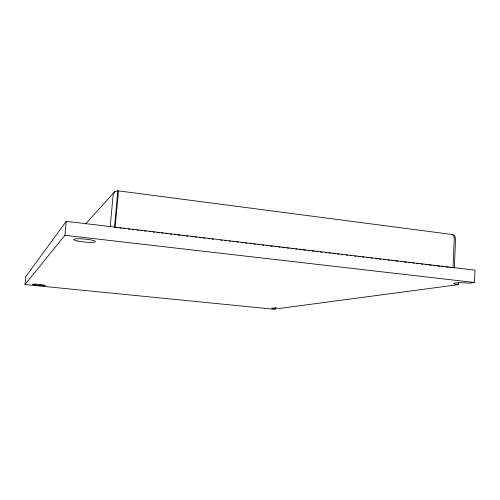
<?xml version="1.0" encoding="UTF-8"?>
<svg xmlns="http://www.w3.org/2000/svg" width="500" height="500" viewBox="0 0 500 500"><rect width="100%" height="100%" fill="white"/><g stroke="black" fill="none" stroke-linecap="round" stroke-linejoin="round"><path stroke-width="0.75" d="M458.6 282.387L458.506 284.625A9.975 1.113 2.5 0 1 455.431 282.95A9.975 1.113 2.5 0 1 469.206 283.2L474.513 282.494L475 270.163L66.269 221.325L25.831 276.544L25 284.538L273.706 309.212L275.65 308.95L275.75 307.456M453.006 267.844L454.288 237.831L453.775 235.269L452.319 234.513L117.844 190.787L114.719 191.631L85.638 223.875M454.344 267.85L455.575 238.769L454.688 235.944L452.319 234.513M110.188 226.831L113.188 194.456L114.719 191.631M114.475 227.338L117.844 190.787L118.238 191.475L118.169 194.244L115.113 227.506M25 284.538L64.887 235.294L66.269 221.325M458.506 284.625L279.775 308.406A5.938 0.45 4.1 0 0 272.15 308.125A5.938 0.45 4.1 0 0 275.65 308.95M64.887 235.294L474.513 282.494M115.887 227.6L117.438 227.787M119.763 228.062L121.312 228.25M123.637 228.525L125.188 228.713M128.287 229.081L129.838 229.269M132.162 229.544L133.713 229.731M136.812 230.1L138.363 230.287M140.688 230.562L142.238 230.75M144.562 231.025L146.113 231.213M149.213 231.581L150.762 231.762M153.088 232.044L154.637 232.225M156.962 232.506L159.288 232.781M161.612 233.062L163.162 233.244M165.487 233.525L167.037 233.706M170.138 234.075L171.688 234.262M174.013 234.537L175.562 234.725M177.887 235L180.212 235.281M182.537 235.556L184.088 235.744M186.412 236.019L187.963 236.206M191.062 236.575L192.613 236.762M194.938 237.037L196.488 237.225M199.587 237.594L201.137 237.781M203.463 238.056L205.012 238.244M208.113 238.612L209.662 238.794M211.988 239.075L213.538 239.256M220.512 240.094L222.062 240.275M224.387 240.556L225.938 240.738M229.037 241.106L230.588 241.294M232.913 241.569L234.462 241.756M236.788 242.031L238.337 242.219M241.438 242.587L242.987 242.775M245.312 243.05L246.863 243.238M249.963 243.606L251.513 243.794M253.837 244.069L255.387 244.256M257.712 244.531L259.262 244.719M262.362 245.087L263.913 245.275M266.238 245.55L267.787 245.738M270.113 246.012L272.438 246.287M274.762 246.569L276.312 246.75M278.637 247.031L280.188 247.213M282.512 247.494L284.837 247.769M287.162 248.05L288.712 248.231M291.038 248.512L293.363 248.787M295.688 249.062L297.238 249.25M299.562 249.525L301.112 249.713M303.438 249.988L305.763 250.269M308.087 250.544L309.637 250.731M311.962 251.006L314.288 251.287M316.613 251.562L318.163 251.75M320.481 252.025L322.031 252.213M325.131 252.581L326.681 252.769M329.006 253.044L330.556 253.231M332.881 253.506L335.206 253.781M337.531 254.062L339.081 254.244M341.406 254.525L342.956 254.706M346.056 255.081L347.606 255.263M349.931 255.544L351.481 255.725M354.581 256.094L356.131 256.281M358.456 256.556L360.006 256.744M362.331 257.025L363.881 257.206M366.981 257.575L368.531 257.762M370.856 258.038L372.406 258.225M375.506 258.594L377.056 258.781M379.381 259.056L380.931 259.244M383.256 259.519L384.806 259.706M387.906 260.075L389.456 260.262M391.781 260.538L393.331 260.725M395.656 261L397.981 261.275M400.306 261.556L401.856 261.737M404.181 262.019L406.506 262.294M408.831 262.575L410.381 262.756M412.706 263.038L414.256 263.219M416.581 263.5L418.906 263.775M421.231 264.056L422.781 264.237M425.106 264.519L427.431 264.794M428.981 264.981L431.306 265.256M433.631 265.531L435.181 265.719M437.506 265.994L439.831 266.275M441.381 266.456L443.706 266.737M446.031 267.013L448.356 267.294M449.906 267.475L452.231 267.756M35.219 284.994A6.488 0.512 5.4 0 0 45.331 285.562A6.488 0.512 5.4 0 0 36.138 284.194A6.488 0.512 5.4 0 0 35.219 284.994M77.931 241.081A10.869 1.475 5.6 0 0 95.306 241.8A10.869 1.475 5.6 0 0 80.55 238.787A10.869 1.475 5.6 0 0 77.931 241.081"/></g></svg>
